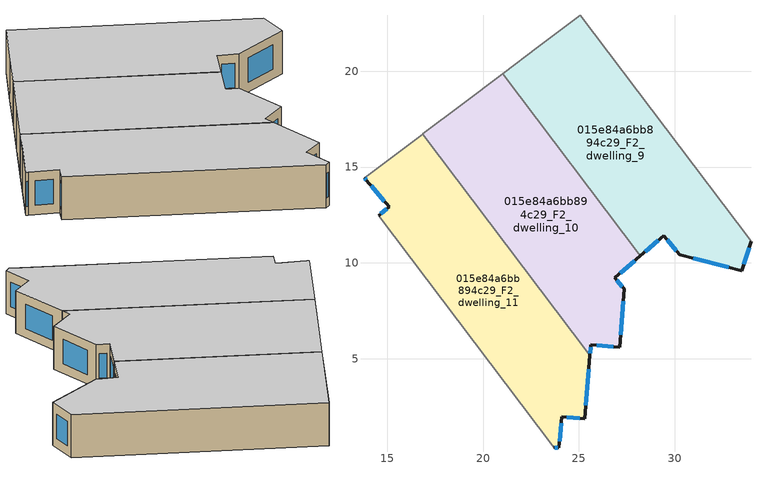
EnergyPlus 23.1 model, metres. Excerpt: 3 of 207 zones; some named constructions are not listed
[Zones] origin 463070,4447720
015e84a6bb894c29_F2_dwelling_10
 floor to 015e84a6bb894c29_F1_dwelling_10 (EU_floor_Construction): 21.02,19.86 28.19,10.36 26.87,9.23 27.37,8.64 27.12,5.61 25.62,5.73 25.58,5.18 16.86,16.72 z6
 wall outside (EU_wall_Construction): 25.58,5.18 25.62,5.73 27.12,5.61 27.37,8.64 26.87,9.23 28.19,10.36 z6:9
 wall to 015e84a6bb894c29_F2_dwelling_11 (EU_wall_Construction): 16.86,16.72 25.58,5.18 z6:9
 wall to 015e84a6bb894c29_F2_dwelling_9 (EU_wall_Construction): 28.19,10.36 21.02,19.86 z6:9
 wall to 015e84a6bb894c29_F2_dwelling_3 (EU_wall_Construction): 21.02,19.86 18.92,18.28 z6:9
 wall to 015e84a6bb894c29_F2_dwelling_4 (EU_wall_Construction): 18.92,18.28 16.86,16.73 z6:9
 window (EU_Window_Construction): 25.59,5.3 25.61,5.61 / 27.16,9.48 27.91,10.12 / 27.27,8.77 26.98,9.11 / 27.17,6.26 27.32,7.99 / 25.94,5.71 26.8,5.64 z6.64:8.36
 ceiling to 015e84a6bb894c29_F3_dwelling_10 (EU_floor_Construction): 27.12,5.61 27.37,8.64 26.87,9.23 28.19,10.36 21.02,19.86 16.86,16.72 25.58,5.18 25.62,5.73 z9
015e84a6bb894c29_F2_dwelling_11
 floor to 015e84a6bb894c29_F1_dwelling_11 (EU_floor_Construction): 16.86,16.72 25.58,5.18 25.31,1.88 24.1,1.98 23.96,0.36 23.68,0.38 14.56,12.46 15.11,12.93 13.92,14.31 13.82,14.43 z6
 wall outside (EU_wall_Construction): 23.68,0.38 23.96,0.36 24.1,1.98 25.31,1.88 25.58,5.18 / 13.82,14.43 13.92,14.31 15.11,12.93 14.56,12.46 z6:9
 wall to 015e84a6bb894c29_F2_dwelling_12 (EU_wall_Construction): 14.56,12.46 23.68,0.38 z6:9
 wall to 015e84a6bb894c29_F2_dwelling_5 (EU_wall_Construction): 15.61,15.78 13.82,14.43 z6:9
 wall to 015e84a6bb894c29_F2_dwelling_4 (EU_wall_Construction): 16.86,16.72 15.61,15.78 z6:9
 window (EU_Window_Construction): 23.74,0.38 23.9,0.36 / 14.99,12.83 14.68,12.56 / 14.18,14.02 14.86,13.23 / 13.84,14.41 13.9,14.34 / 25.36,2.59 25.52,4.47 / 24.36,1.96 25.05,1.9 / 23.99,0.7 24.07,1.63 z6.64:8.36
 ceiling to 015e84a6bb894c29_F3_dwelling_11 (EU_floor_Construction): 25.31,1.88 25.58,5.18 16.86,16.72 13.82,14.43 13.92,14.31 15.11,12.93 14.56,12.46 23.68,0.38 23.96,0.36 24.1,1.98 z9
015e84a6bb894c29_F2_dwelling_9
 floor to 015e84a6bb894c29_F1_dwelling_9 (EU_floor_Construction): 25.08,22.92 33.97,11.13 33.5,9.6 30.27,10.44 29.41,11.42 28.19,10.36 21.02,19.86 z6
 wall outside (EU_wall_Construction): 28.19,10.36 29.41,11.42 30.27,10.44 33.5,9.6 33.97,11.13 z6:9
 wall to 015e84a6bb894c29_F2_dwelling_8 (EU_wall_Construction): 33.97,11.13 25.08,22.92 z6:9
 wall to 015e84a6bb894c29_F2_dwelling_2 (EU_wall_Construction): 25.08,22.93 22.89,21.28 z6:9
 wall to 015e84a6bb894c29_F2_dwelling_3 (EU_wall_Construction): 22.89,21.27 21.02,19.86 z6:9
 window (EU_Window_Construction): 30.96,10.26 32.81,9.78 / 29.6,11.21 30.08,10.65 / 28.45,10.59 29.15,11.19 / 33.6,9.93 33.87,10.81 z6.64:8.36
 ceiling to 015e84a6bb894c29_F3_dwelling_9 (EU_floor_Construction): 33.5,9.6 33.97,11.13 25.08,22.92 21.02,19.86 28.19,10.36 29.41,11.42 30.27,10.44 z9
[SCHEDULE:FILE] Column Number=1; Rows to Skip at Top=0; Number of Hours of Data=8760; Column Separator=Comma; Interpolate to Timestep=No; Minutes per Item=60; Adjust Schedule for Daylight Savings=Yes
Name | File
EU_Step8_GainSchedule_015e84a6bb894c29_F15_dwelling_2_f000 | ../../schedules/015e84a6bb894c29/015e84a6bb894c29_F15_dwelling_2_f000_gain.csv
EU_Step8_GainSchedule_015e84a6bb894c29_F15_dwelling_3_f000 | ../../schedules/015e84a6bb894c29/015e84a6bb894c29_F15_dwelling_3_f000_gain.csv
EU_Step8_GainSchedule_015e84a6bb894c29_F15_dwelling_4_f000 | ../../schedules/015e84a6bb894c29/015e84a6bb894c29_F15_dwelling_4_f000_gain.csv
EU_Step8_GainSchedule_015e84a6bb894c29_F15_dwelling_5_f000 | ../../schedules/015e84a6bb894c29/015e84a6bb894c29_F15_dwelling_5_f000_gain.csv
EU_Step8_GainSchedule_015e84a6bb894c29_F15_dwelling_6_f000 | ../../schedules/015e84a6bb894c29/015e84a6bb894c29_F15_dwelling_6_f000_gain.csv
EU_Step8_GainSchedule_015e84a6bb894c29_F15_dwelling_7_f000 | ../../schedules/015e84a6bb894c29/015e84a6bb894c29_F15_dwelling_7_f000_gain.csv
EU_Step8_GainSchedule_015e84a6bb894c29_F15_dwelling_8_f000 | ../../schedules/015e84a6bb894c29/015e84a6bb894c29_F15_dwelling_8_f000_gain.csv
EU_Step8_GainSchedule_015e84a6bb894c29_F15_dwelling_9_f000 | ../../schedules/015e84a6bb894c29/015e84a6bb894c29_F15_dwelling_9_f000_gain.csv
EU_Step8_GainSchedule_015e84a6bb894c29_F15_dwelling_10_f000 | ../../schedules/015e84a6bb894c29/015e84a6bb894c29_F15_dwelling_10_f000_gain.csv
EU_Step8_GainSchedule_015e84a6bb894c29_F15_dwelling_11_f000 | ../../schedules/015e84a6bb894c29/015e84a6bb894c29_F15_dwelling_11_f000_gain.csv
